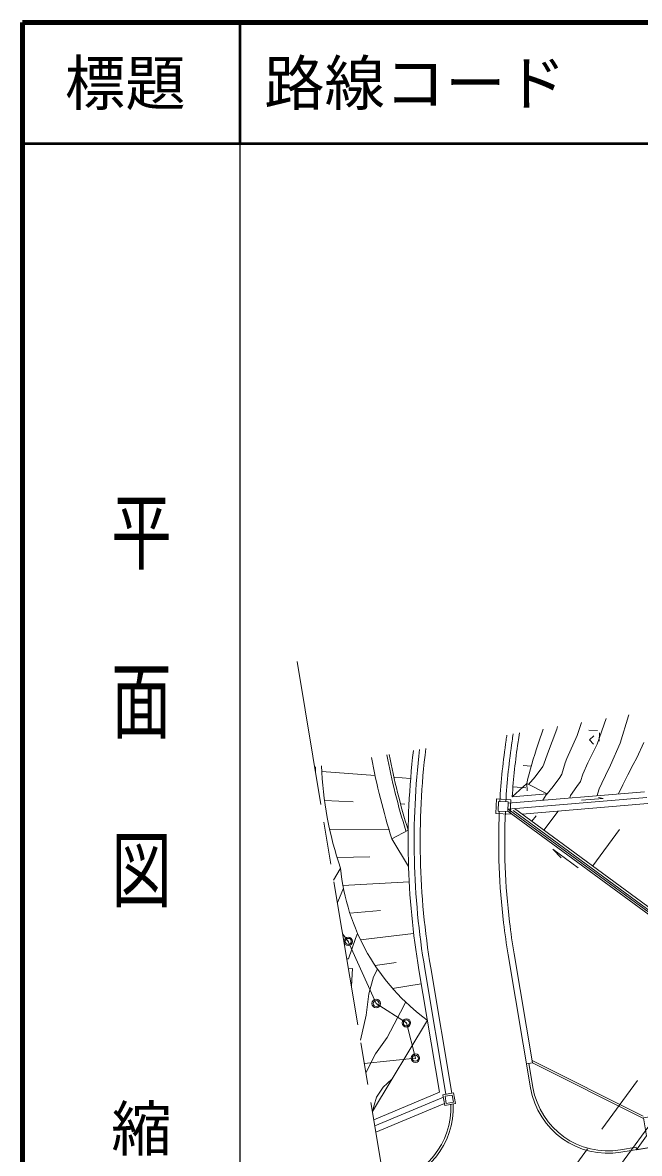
# Model space of a CAD drawing. Units: millimetres, scale not verified. Extents: x 40000 to 680000, y 20000 to 380000.
# Drawn here: x 40000 to 91080, y 286426 to 380000 of the extents above; entities that cross this region are included whole.
import ezdxf
from ezdxf.enums import TextEntityAlignment as Align

# ---------------------------------------------------------------- set-up
doc = ezdxf.new("R2010")
doc.units = ezdxf.units.MM
doc.header["$LTSCALE"] = 1000
doc.header["$PDMODE"] = 32
doc.header["$PDSIZE"] = 500
doc.linetypes.add('CHAIN', pattern=[18.5, 12, -1.5, 3.5, -1.5])
for name, color, linetype, lineweight in [('M-BGD', 7, 'Continuous', 13), ('M-BGD-EXST', 7, 'Continuous', 13), ('M-BMK', 2, 'CHAIN', 13), ('M-BMK-ROW', 30, 'Continuous', 13), ('M-TTL', 2, 'Continuous', 140), ('M-TTL-BAND', 7, 'Continuous', 25), ('M-TTL-LINE', 7, 'Continuous', 50)]:
    doc.layers.add(name, color=color, linetype=linetype, lineweight=lineweight)
doc.layers.add('M-TTL-TXT', color=7, linetype='Continuous')
doc.styles.add('@ＭＳ ゴシック', font='')
doc.styles.add('ＭＳ ゴシック', font='')
doc.styles.get('@ＭＳ ゴシック').set_extended_font_data('@MS Gothic')
doc.styles.get('ＭＳ ゴシック').set_extended_font_data('MS Gothic')

msp = doc.modelspace()

# ---------------------------------------------------------------- linework, layer by layer
at = {"layer": 'M-BGD'}
for p, q in [((85939, 321010), (86294, 322070)), ((87582, 320290), (88331, 322406)), ((89486, 320366), (90190, 322622)), ((90192, 322645), (90187, 322624)), ((90190, 322622), (90212, 322718)), ((83457, 319486), (84242, 321534)), ((84242, 321534), (84299, 321740)), ((85068, 319112), (85939, 321010)), ((86810, 318741), (87582, 320290)), ((88697, 318550), (89486, 320366)), ((90856, 319165), (91452, 320418)), ((83457, 319486), (83165, 318631)), ((84939, 318733), (85068, 319112)), ((90576, 318608), (90856, 319165)), ((81452, 318536), (82117, 318460)), ((83074, 318440), (82439, 317593)), ((83165, 318631), (83074, 318440)), ((84646, 317817), (84939, 318733)), ((86385, 317798), (86810, 318741)), ((88697, 318550), (88274, 317694)), ((90127, 317759), (90576, 318608)), ((64775, 318040), (69191, 317683)), ((70754, 317557), (72133, 317446)), ((82439, 317593), (81909, 316957)), ((83942, 316777), (84499, 317539)), ((84499, 317539), (84646, 317817)), ((86193, 317210), (86385, 317798)), ((88274, 317694), (87964, 317053)), ((89703, 316937), (90127, 317759)), ((91493, 316356), (80219, 315414)), ((81748, 317039), (80546, 315943)), ((80606, 316762), (81675, 316676)), ((83430, 316183), (81748, 317039)), ((81748, 317039), (81798, 316439)), ((83430, 316183), (83942, 316777)), ((85374, 316046), (85894, 316792)), ((85894, 316792), (86193, 317210)), ((87725, 316503), (87591, 316028)), ((87739, 316600), (87725, 316503)), ((87964, 317053), (87739, 316600)), ((89362, 316176), (89703, 316937)), ((64997, 315639), (67363, 315527)), ((80224, 315506), (80187, 314707)), ((91693, 315871), (80196, 314911)), ((80433, 315696), (80377, 314498)), ((83430, 316183), (80546, 315943)), ((81150, 315994), (81150, 315994)), ((92738, 315457), (81358, 314506)), ((83086, 315654), (83360, 316103)), ((83360, 316103), (83430, 316183)), ((85314, 315839), (85374, 316046)), ((71299, 315342), (71648, 315325)), ((105766, 295969), (80188, 314745)), ((105804, 296128), (80214, 314912)), ((105842, 296286), (80627, 314795)), ((105892, 296497), (80745, 314956)), ((84343, 314755), (83179, 313169)), ((82518, 314370), (82177, 313905)), ((65420, 313258), (70357, 313190)), ((70582, 312461), (71932, 313176)), ((89429, 313234), (87210, 310211)), ((70582, 312461), (71960, 310176)), ((66045, 310911), (68749, 310964)), ((66301, 309971), (65757, 309046)), ((66334, 310033), (66301, 309971)), ((66532, 308596), (72015, 308886)), ((66574, 308372), (66116, 307255)), ((66116, 307255), (66070, 307176)), ((67101, 306312), (69632, 306531)), ((66991, 302532), (67559, 304220)), ((67559, 304220), (67747, 304611)), ((67985, 304091), (72384, 304619)), ((66851, 302513), (66991, 302532)), ((82065, 291853), (80212, 302865)), ((82222, 293930), (80705, 302948)), ((66988, 301698), (67323, 301716)), ((67323, 301716), (67229, 300258)), ((69064, 301045), (69396, 301664)), ((69194, 301961), (70934, 302229)), ((74522, 291480), (72816, 301620)), ((75056, 291320), (73309, 301703)), ((75549, 291403), (73802, 301786)), ((68669, 299633), (69064, 301045)), ((73020, 300468), (70645, 300068)), ((68453, 297854), (68669, 299633)), ((71744, 298964), (71309, 298104)), ((67978, 295785), (68453, 297854)), ((70182, 296026), (71059, 297642)), ((71059, 297642), (71309, 298104)), ((73518, 297451), (68964, 289902)), ((69234, 294677), (70182, 296026)), ((68437, 293086), (69234, 294677)), ((82222, 293930), (81729, 293847)), ((82262, 291886), (81926, 293880)), ((82191, 294113), (91398, 289507)), ((82222, 293930), (91429, 289324)), ((68432, 293073), (68437, 293086)), ((69848, 291900), (70570, 292565)), ((87967, 288426), (90925, 292457)), ((74522, 291481), (69081, 289203)), ((69104, 290409), (69305, 291084)), ((74844, 291073), (69166, 288697)), ((69305, 291084), (69848, 291900)), ((75697, 291428), (74810, 291279)), ((74959, 290391), (74810, 291279)), ((75574, 291255), (74982, 291156)), ((75082, 290564), (74982, 291156)), ((75674, 290664), (75574, 291255)), ((75846, 290541), (75697, 291428)), ((89553, 286516), (121867, 291928)), ((68974, 289920), (69104, 290409)), ((74929, 290567), (69250, 288190)), ((75846, 290541), (74959, 290391)), ((75674, 290664), (75082, 290564)), ((89522, 285475), (92480, 289505)), ((83824, 282784), (86783, 286814)), ((89520, 286713), (90816, 286931)), ((90849, 286733), (90816, 286931))]:
    msp.add_line(p, q, dxfattribs=at)
for points in [[(80377, 314498), (79178, 314553), (79234, 315752), (80433, 315696)], [(80187, 314707), (79388, 314744), (79425, 315543), (80224, 315506)], [(86297, 315649), (88073, 315791), (87685, 315871)], [(86006, 310061), (83922, 311591), (84611, 310883)]]:
    msp.add_lwpolyline(points, dxfattribs=at)
msp.add_lwpolyline([(97341, 290350), (97588, 288876), (98739, 288055), (90849, 286733), (91670, 287885), (91423, 289359)], close=True, dxfattribs=at)
for centre, radius, start, end in [((126284, 313748), 46750, 171.01841, 171.55057), ((126284, 313748), 46250, 170.81256, 171.55057), ((126284, 313748), 45750, 170.60195, 171.55057), ((58704, 329062), 25535, 339.76151, 342.87516), ((136176, 312279), 56750, 171.55126, 176.7079), ((136176, 312279), 56250, 171.55126, 176.70223), ((136176, 312279), 55750, 171.55126, 176.23179), ((118036, 308356), 37313, 161.44779, 166.54435), ((122552, 329126), 54574, 190.48886, 197.77927), ((122552, 329126), 53274, 190.51564, 197.4895), ((122552, 329126), 53074, 190.51988, 197.4895), ((136176, 312279), 64250, 173.30905, 189.54929), ((136176, 312279), 63750, 173.17945, 189.54929), ((136176, 312279), 63250, 173.04771, 189.54929), ((93520, 319483), 28781, 181.94268, 199.17428), ((136176, 312279), 56750, 177.5156, 186.84771), ((136176, 312279), 56250, 177.51712, 186.84771), ((83872, 311703), 17616, 185.44838, 234.0007), ((136176, 312279), 56750, 186.84771, 189.54929), ((136176, 312279), 56250, 186.84771, 189.54929), ((88479, 292927), 6500, 189.508, 279.508), ((88479, 292927), 6300, 189.508, 279.508), ((69161, 290199), 6300, 279.50706, 2.51146), ((69161, 290199), 6500, 279.50706, 2.72904)]:
    msp.add_arc(centre, radius, start, end, dxfattribs=at)
at = {"layer": 'M-BGD-EXST'}
for p, q in [((87602, 321418), (86896, 321449)), ((87318, 320988), (86950, 320650)), ((87771, 321234), (87741, 320528)), ((86950, 320650), (87288, 320282))]:
    msp.add_line(p, q, dxfattribs=at)
at = {"layer": 'M-BMK'}
msp.add_line((70822, 278809), (62718, 327188), dxfattribs=at)
at = {"layer": 'M-BMK-ROW'}
for p, q in [((64245, 318423), (64248, 318050)), ((66509, 304556), (66972, 303971)), ((66972, 303971), (69281, 298826)), ((69281, 298826), (71782, 297218)), ((71782, 297218), (72527, 294301)), ((72527, 294301), (68300, 293862))]:
    msp.add_line(p, q, dxfattribs=at)
for centre in [(66972, 303971), (69281, 298826), (71782, 297218), (72527, 294301)]:
    msp.add_circle(centre, 350, dxfattribs=at)
for p in [(66972, 303971), (69281, 298826), (71782, 297218), (72527, 294301)]:
    msp.add_point(p, dxfattribs=at)
at = {"layer": 'M-TTL'}
for p, q in [((40000, 380000), (40000, 20000)), ((680000, 380000), (40000, 380000))]:
    msp.add_line(p, q, dxfattribs=at)
at = {"layer": 'M-TTL-BAND'}
msp.add_line((58000, 370000), (58000, 20000), dxfattribs=at)
at = {"layer": 'M-TTL-LINE'}
for p, q in [((58000, 380000), (58000, 370000)), ((40000, 370000), (680000, 370000))]:
    msp.add_line(p, q, dxfattribs=at)

# ---------------------------------------------------------------- texts
at = {"layer": 'M-TTL-BAND', "style": '@ＭＳ ゴシック', "width": 1.4}
msp.add_text('平  面  図', height=3666, rotation=270, dxfattribs=at).set_placement((49777, 306475), align=Align.MIDDLE_RIGHT)
at = {"layer": 'M-TTL-BAND', "style": '@ＭＳ ゴシック'}
msp.add_text('縮尺千分の一', height=3666, rotation=270, dxfattribs=at).set_placement((49777, 261030), align=Align.MIDDLE_RIGHT)
at = {"layer": 'M-TTL-TXT', "style": 'ＭＳ ゴシック'}
msp.add_text('標題', height=3666, dxfattribs=at).set_placement((48500, 375000), align=Align.MIDDLE_CENTER)
msp.add_text('路線コード', height=3666, dxfattribs=at).set_placement((60000, 375000), align=Align.MIDDLE_LEFT)

doc.saveas('drawing.dxf')
